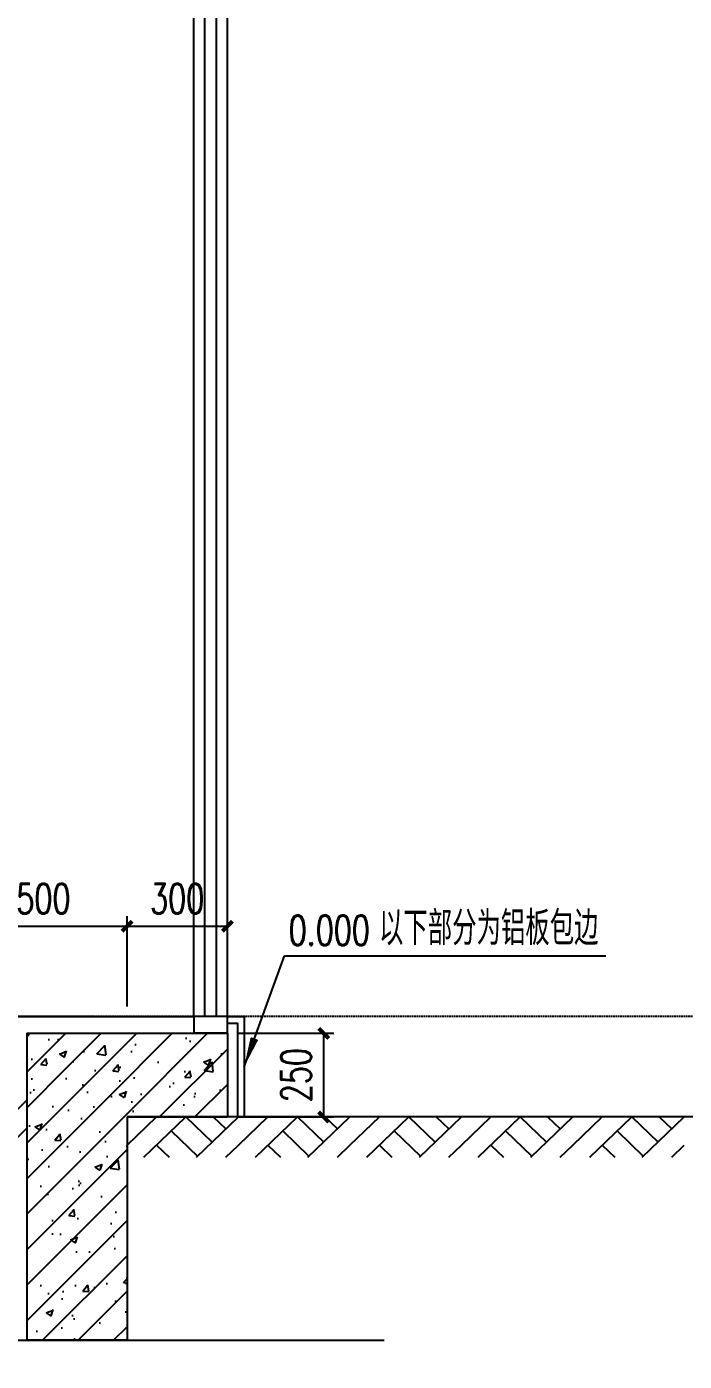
# Model space of a CAD drawing. Extents: x -1899985 to 1774885, y 556286 to 2175695.
# Drawn here: x -1654310 to -1652345, y 567227 to 571217 of the extents above; entities that cross this region are included whole.
import ezdxf

# ---------------------------------------------------------------- set-up
doc = ezdxf.new("R2010")
doc.units = 0
doc.header["$LTSCALE"] = 10
doc.header["$MEASUREMENT"] = 0
doc.linetypes.add('20剖面图$0$__DASH', pattern=[0.35, 0.25, -0.1])
doc.linetypes.add('20剖面图$0$DOTE', pattern=[2.42, 2, -0.2, 0.02, -0.2])
doc.layers.get('Defpoints').update_dxf_attribs({"color": 210})
for name, color, linetype in [('20剖面图$0$20立剖面图及门窗表$0$A-WINDOW', 140, 'Continuous'), ('20剖面图$0$A-AXIS-DOTE', 14, '20剖面图$0$DOTE'), ('20剖面图$0$A-AXIS-DP', 126, 'Continuous'), ('20剖面图$0$A-AXIS-SYMB', 3, 'Continuous'), ('20剖面图$0$A-CURTAIN', 134, 'Continuous'), ('20剖面图$0$A-HATCH-1', 252, 'Continuous'), ('20剖面图$0$A-HATCH-2', 251, 'Continuous'), ('20剖面图$0$A-SFCE', 30, 'Continuous'), ('20剖面图$0$AS-COLN', 6, 'Continuous'), ('20剖面图$0$AS-WALL', 40, 'Continuous'), ('20剖面图$0$COLUMN', 9, 'Continuous'), ('20剖面图$0$DIM_LEAD', 3, 'Continuous'), ('20剖面图$0$PUB_HATCH', 8, 'Continuous'), ('20剖面图$0$PUB_TEXT', 7, 'Continuous'), ('A-LIN-V', 9, 'Continuous')]:
    doc.layers.add(name, color=color, linetype=linetype)
doc.styles.add('20剖面图$0$_TCH_DIM', font='SIMPLEX', dxfattribs={"bigfont": 'GBCBIG'})
doc.styles.add('20剖面图$0$_TCH_DIM_T3', font='SIMPLEX', dxfattribs={"width": 0.705882, "bigfont": 'GBCBIG'})
doc.dimstyles.new('20剖面图$0$_TCH_ARCH&&30', dxfattribs={"dimtxt": 89.25, "dimasz": 30, "dimexe": 30, "dimexo": 30, "dimgap": 37.875, "dimtad": 1, "dimdec": 0, "dimzin": 0, "dimdsep": 46, "dimtxsty": '20剖面图$0$_TCH_DIM_T3', "dimblk": '20剖面图$0$_ArchTick', "dimcen": 0.09, "dimclrt": 7, "dimazin": 2, "dimtfac": 1, "dimtdec": 0, "dimtix": 1, "dimtmove": 2, "dimatfit": 3, "dimfxl": 1, "dimtolj": 1, "dimtzin": 0, "dimarcsym": 0})
pattern_1 = [(45, (0, 0), (-53.0330086, 53.0330086), []), (50, (0, 0), (215.178055, -18.82564), [22.5, -247.5]), (355, (0, 0), (-41.6254, 225.65764), [18, -198]), (100.4514, (17.93, -1.57), (173.552815, 206.831863), [19.122057, -210.342634]), (46.1842, (0, 60), (320.172315, -49.655704), [33.75, -371.25]), (96.6356, (26.68, 55.86), (280.39881, 292.23536), [28.683086, -315.5139]), (351.1842, (0, 60), (280.398584, 292.23558), [27, -297]), (21, (30, 45), (179.072116, -120.785667), [22.5, -247.5]), (326, (30, 45), (72.9946, 217.545014), [18, -198]), (71.4514, (44.92, 34.93), (252.066789, 96.75915), [19.122057, -210.342634]), (37.5, (0, 0), (3.6479566, 99.868156), [0, -195.6, 0, -201, 0, -198.75]), (7.5, (0, 0), (78.920861, 118.3235136), [0, -114.6, 0, -191.1, 0, -75.75]), (327.5, (-66.9, 0), (160.146731, -6.7664615), [0, -75, 0, -234, 0, -310.5]), (317.5, (-96.9, 0), (174.955851, 30.031495), [0, -97.5, 0, -155.4, 0, -220.5])]

# ---------------------------------------------------------------- blocks, each defined once
blk = doc.blocks.new('20剖面图$0$_ArchTick')
at = {"color": 0, "linetype": 'ByBlock', "const_width": 0.4}
blk.add_lwpolyline([(-0.5, -0.5), (0.5, 0.5)], dxfattribs=at)
blk = doc.blocks.new('*D199')
at = {"layer": '20剖面图$0$A-AXIS-DP', "color": 0, "lineweight": -2, "transparency": 16777216}
for p, q in [((-1654510.4, 568287.5), (-1654510.4, 568557.4)), ((-1654510.4, 568527.4), (-1654010.4, 568527.4)), ((-1654010.4, 568287.5), (-1654010.4, 568557.4))]:
    blk.add_line(p, q, dxfattribs=at)
at = {"layer": 'Defpoints', "color": 0, "transparency": 16777216}
for p in [(-1654010.4, 568527.4), (-1654510.4, 568257.5), (-1654010.4, 568257.5)]:
    blk.add_point(p, dxfattribs=at)
at = {"layer": '20剖面图$0$A-AXIS-DP', "color": 0, "lineweight": -2, "transparency": 16777216, "xscale": 30, "yscale": 30, "zscale": 30, "rotation": 180}
blk.add_blockref('20剖面图$0$_ArchTick', (-1654510.4, 568527.4), dxfattribs=at)
at = {"layer": '20剖面图$0$A-AXIS-DP', "color": 0, "lineweight": -2, "transparency": 16777216, "xscale": 30, "yscale": 30, "zscale": 30}
blk.add_blockref('20剖面图$0$_ArchTick', (-1654010.4, 568527.4), dxfattribs=at)
at = {"layer": '20剖面图$0$A-AXIS-DP', "color": 7, "transparency": 16777216, "insert": (-1654260.4, 568609.9), "char_height": 89.25, "attachment_point": 5, "style": '20剖面图$0$_TCH_DIM_T3'}
blk.add_mtext('\\A1;500', dxfattribs=at)
blk = doc.blocks.new('*D200')
at = {"layer": '20剖面图$0$A-AXIS-DP', "color": 0, "lineweight": -2, "transparency": 16777216}
for p, q in [((-1654010.4, 568287.5), (-1654010.4, 568557.4)), ((-1654010.4, 568527.4), (-1653710.4, 568527.4)), ((-1653710.4, 568287.5), (-1653710.4, 568557.4))]:
    blk.add_line(p, q, dxfattribs=at)
at = {"layer": 'Defpoints', "color": 0, "transparency": 16777216}
for p in [(-1653710.4, 568527.4), (-1654010.4, 568257.5), (-1653710.4, 568257.5)]:
    blk.add_point(p, dxfattribs=at)
at = {"layer": '20剖面图$0$A-AXIS-DP', "color": 0, "lineweight": -2, "transparency": 16777216, "xscale": 30, "yscale": 30, "zscale": 30, "rotation": 180}
blk.add_blockref('20剖面图$0$_ArchTick', (-1654010.4, 568527.4), dxfattribs=at)
at = {"layer": '20剖面图$0$A-AXIS-DP', "color": 0, "lineweight": -2, "transparency": 16777216, "xscale": 30, "yscale": 30, "zscale": 30}
blk.add_blockref('20剖面图$0$_ArchTick', (-1653710.4, 568527.4), dxfattribs=at)
at = {"layer": '20剖面图$0$A-AXIS-DP', "color": 7, "transparency": 16777216, "insert": (-1653860.4, 568609.9), "char_height": 89.25, "attachment_point": 5, "style": '20剖面图$0$_TCH_DIM_T3'}
blk.add_mtext('\\A1;300', dxfattribs=at)
blk = doc.blocks.new('20剖面图$0$$LinePat$素土夯实')
at = {"color": 0}
for p, q in [((0, -210), (210, 0)), ((120, -300), (420, 0)), ((420, 0), (607.5, -187.5)), ((495, -300), (795, 0)), ((615, 0), (705, -90)), ((315, -105), (502.5, -292.5)), ((210, -210), (300, -300)), ((705, -300), (795, -210))]:
    blk.add_line(p, q, dxfattribs=at)
blk = doc.blocks.new('*D482')
at = {"layer": '20剖面图$0$A-AXIS-DP', "color": 0, "lineweight": -2, "transparency": 16777216}
for p, q in [((-1653680.4, 568207.5), (-1653392.4, 568207.5)), ((-1653422.4, 567957.5), (-1653422.4, 568207.5)), ((-1653680.4, 567957.5), (-1653392.4, 567957.5))]:
    blk.add_line(p, q, dxfattribs=at)
at = {"layer": 'Defpoints', "color": 0, "transparency": 16777216}
for p in [(-1653710.4, 568207.5), (-1653422.4, 568207.5), (-1653710.4, 567957.5)]:
    blk.add_point(p, dxfattribs=at)
at = {"layer": '20剖面图$0$A-AXIS-DP', "color": 0, "lineweight": -2, "transparency": 16777216, "xscale": 30, "yscale": 30, "zscale": 30}
for p, rotation in [((-1653422.4, 568207.5), 90), ((-1653422.4, 567957.5), 270)]:
    blk.add_blockref('20剖面图$0$_ArchTick', p, dxfattribs=dict(at, rotation=rotation))
at = {"layer": '20剖面图$0$A-AXIS-DP', "color": 7, "transparency": 16777216, "insert": (-1653504.9, 568082.5), "char_height": 89.25, "attachment_point": 5, "rotation": 90, "style": '20剖面图$0$_TCH_DIM_T3'}
blk.add_mtext('\\A1;250', dxfattribs=at)
blk = doc.blocks.new('20剖面图')
at = {"layer": '20剖面图$0$PUB_HATCH'}
h = blk.add_hatch(dxfattribs=at)
h.set_pattern_fill('钢筋混凝土', color=256, scale=30, style=0)
h.set_pattern_definition(pattern_1)
h.paths.add_polyline_path([(-1654310.4, 568207.5), (-1654010.4, 567957.5), (-1653710.4, 567957.5), (-1653710.4, 568207.5)])
h = blk.add_hatch(dxfattribs=at)
h.set_pattern_fill('钢筋混凝土', color=256, scale=30, style=0)
h.set_pattern_definition(pattern_1)
h.paths.add_polyline_path([(-1654010.4, 567957.5), (-1654310.4, 568207.5), (-1654310.4, 567290), (-1654010.4, 567290)])
at = {"layer": '20剖面图$0$20立剖面图及门窗表$0$A-WINDOW'}
for p, q in [((-1653810.4, 568257.5), (-1653810.4, 582690.8)), ((-1653777.4, 568257.5), (-1653777.4, 582696.3)), ((-1653743.4, 568257.5), (-1653743.4, 582702)), ((-1653710.4, 568257.5), (-1653710.4, 582707.5)), ((-1653710.4, 568207.5), (-1653810.4, 568207.5))]:
    blk.add_line(p, q, dxfattribs=at)
blk.add_lwpolyline([(-1653710.4, 568257.5), (-1653810.4, 568257.5), (-1653810.4, 568207.5), (-1653710.4, 568207.5)], close=True, dxfattribs=at)
at = {"layer": '20剖面图$0$A-AXIS-DOTE', "linetype": '20剖面图$0$__DASH', "ltscale": 2}
blk.add_line((-1647680.2, 568257.5), (-1785568.2, 568257.5), dxfattribs=at)
at = {"layer": '20剖面图$0$A-AXIS-SYMB'}
blk.add_lwpolyline([(-1780738.3, 567290), (-1717023.7, 567290), (-1717000.7, 567353), (-1716978.5, 567227), (-1716956.2, 567290), (-1653241.5, 567290)], dxfattribs=at)
at = {"layer": '20剖面图$0$A-CURTAIN'}
for points in [[(-1653710.4, 568257.5), (-1653660.4, 568257.5), (-1653660.4, 567957.5)], [(-1653710.4, 568237.5), (-1653680.4, 568237.5), (-1653680.4, 567957.5)]]:
    blk.add_lwpolyline(points, dxfattribs=at)
at = {"layer": '20剖面图$0$A-SFCE'}
for p, q in [((-1669410.4, 568257.5), (-1653810.4, 568257.5)), ((-1654010.4, 568207.5), (-1653810.4, 568207.5))]:
    blk.add_line(p, q, dxfattribs=at)
at = {"layer": '20剖面图$0$AS-COLN'}
for p, q in [((-1654310.4, 568207.5), (-1653710.4, 568207.5)), ((-1654310.4, 568207.5), (-1654310.4, 567290)), ((-1653710.4, 568207.5), (-1653710.4, 567957.5)), ((-1654010.4, 567957.5), (-1653710.4, 567957.5)), ((-1654010.4, 567957.5), (-1654010.4, 567290)), ((-1654010.4, 567290), (-1654310.4, 567290))]:
    blk.add_line(p, q, dxfattribs=at)
at = {"layer": '20剖面图$0$AS-WALL'}
blk.add_lwpolyline([(-1647680.2, 567957.5), (-1654010.4, 567957.5), (-1654010.4, 567957.5)], dxfattribs=at)
at = {"layer": '20剖面图$0$COLUMN'}
blk.add_line((-1654110.4, 568257.5), (-1654910.4, 568257.5), dxfattribs=at)
at = {"layer": '20剖面图$0$DIM_LEAD'}
for p, q in [((-1653660.4, 568107.5), (-1653539.5, 568439.4)), ((-1653539.5, 568439.4), (-1652579.1, 568439.4))]:
    blk.add_line(p, q, dxfattribs=at)
blk.add_lwpolyline([(-1653660.4, 568107.5, 0, 24, 0), (-1653629.6, 568192, 0, 0, 0)], format="xyseb", dxfattribs=at)
at = {"layer": '20剖面图$0$A-HATCH-1', "xscale": 0.4009433966184976, "yscale": 0.4, "zscale": 0.4, "rotation": 5.057074288614839e-11}
blk.add_blockref('20剖面图$0$$LinePat$素土夯实', (-1654629.1, 568007.5), dxfattribs=at)
at = {"layer": '20剖面图$0$A-HATCH-2', "xscale": 0.4190768303393815, "yscale": 0.4, "zscale": 0.4}
for p in [(-1654010.4, 567957.5), (-1653677.2, 567957.5), (-1653344.1, 567957.5), (-1653010.9, 567957.5), (-1652677.7, 567957.5)]:
    blk.add_blockref('20剖面图$0$$LinePat$素土夯实', p, dxfattribs=at)
at = {"layer": '20剖面图$0$PUB_TEXT', "style": '20剖面图$0$_TCH_DIM', "width": 0.705882}
blk.add_text('0.000', height=89.25, dxfattribs=at).set_placement((-1653527.3, 568470.9))
at = {"layer": '20剖面图$0$PUB_TEXT', "style": '20剖面图$0$_TCH_DIM'}
blk.add_text('以下部分为铝板包边', height=101.28, dxfattribs=at).set_placement((-1653257.3, 568470.9))
at = {"layer": '20剖面图$0$A-AXIS-DP'}
for p1, p2, distance, picture, middle in [((-1654510.4, 568257.5), (-1654010.4, 568257.5), 270, '*D199', (-1654260.4, 568609.9)), ((-1654010.4, 568257.5), (-1653710.4, 568257.5), 270, '*D200', (-1653860.4, 568609.9)), ((-1653710.4, 567957.5), (-1653710.4, 568207.5), -288, '*D482', (-1653504.9, 568082.5))]:
    dim = blk.add_aligned_dim(p1=p1, p2=p2, distance=distance, dimstyle='20剖面图$0$_TCH_ARCH&&30', dxfattribs=at)
    dim.commit()
    dim.dimension.update_dxf_attribs({"geometry": picture, "text_midpoint": middle})

msp = doc.modelspace()

# ---------------------------------------------------------------- block references
at = {"layer": 'A-LIN-V'}
msp.add_blockref('20剖面图', (0, 0), dxfattribs=at)

doc.saveas('drawing.dxf')
